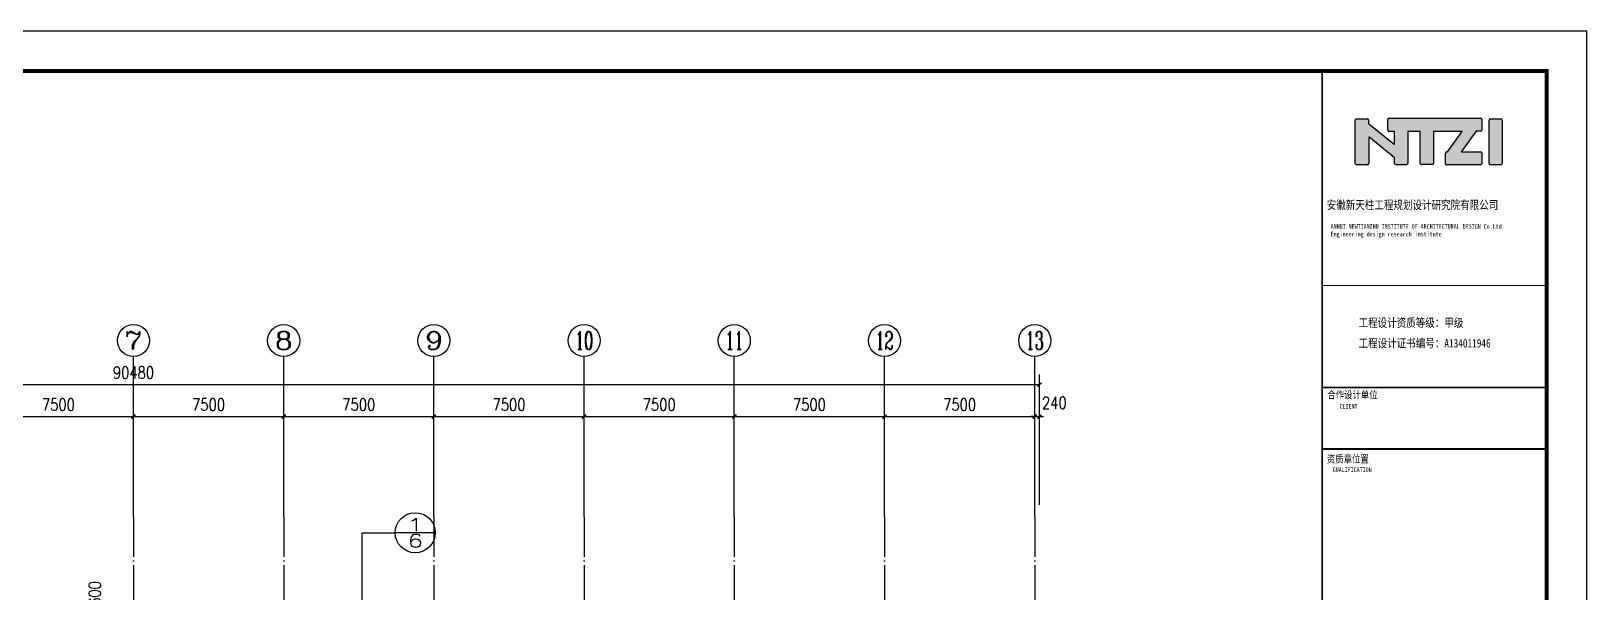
# Model space of a CAD drawing. Extents: x 3757684 to 3906284, y -130571 to 413559.
# Drawn here: x 3828603 to 3906284, y 240085 to 268104 of the extents above; entities that cross this region are included whole.
import ezdxf
from ezdxf.enums import TextEntityAlignment as Align

# ---------------------------------------------------------------- set-up
doc = ezdxf.new("R2010")
doc.units = 0
doc.header["$LTSCALE"] = 1000
doc.header["$MEASUREMENT"] = 0
doc.linetypes.add('DOTE', pattern=[2.42, 2, -0.2, 0.02, -0.2])
doc.layers.get('0').update_dxf_attribs({"color": 4, "linetype": 'CONTINUOUS'})
doc.layers.get('Defpoints').update_dxf_attribs({"linetype": 'CONTINUOUS'})
for name, color, linetype in [('AXIS', 3, 'CONTINUOUS'), ('AXIS_TEXT', 7, 'CONTINUOUS'), ('DIM_IDEN', 3, 'CONTINUOUS'), ('DOTE', 1, 'CONTINUOUS'), ('PUB_DIM', 3, 'CONTINUOUS'), ('PUB_TEXT', 7, 'CONTINUOUS'), ('PUB_TITLE', 4, 'CONTINUOUS')]:
    doc.layers.add(name, color=color, linetype=linetype)
doc.styles.add('-黑体', font='simhei_0.ttf', dxfattribs={"width": 0.8})
doc.styles.add('_TCH_AXIS', font='COMPLEX', dxfattribs={"bigfont": 'GBCBIG'})
doc.styles.add('_TCH_LABEL', font='COMPLEX', dxfattribs={"bigfont": 'GBCBIG'})
doc.styles.add('COMPLEX', font='COMPLEX')
doc.styles.add('DIM_FONT', font='SIMPLEX.shx', dxfattribs={"width": 0.8})
doc.dimstyles.new('DIMN200', dxfattribs={"dimscale": 2, "dimtxt": 300, "dimasz": 100, "dimexe": 250, "dimexo": 300, "dimgap": 150, "dimtad": 1, "dimdec": 0, "dimzin": 0, "dimdsep": 46, "dimtxsty": 'DIM_FONT', "dimblk": 'ARCHTICK', "dimcen": 0.09, "dimclrt": 7, "dimazin": 2, "dimtfac": 1, "dimtdec": 0, "dimtix": 1, "dimtmove": 2, "dimatfit": 3, "dimfxl": 0, "dimtolj": 1, "dimtzin": 0, "dimarcsym": 0})

# ---------------------------------------------------------------- blocks, each defined once
blk = doc.blocks.new('_ArchTick')
at = {"color": 0, "linetype": 'ByBlock', "const_width": 0.4}
blk.add_lwpolyline([(-0.5, -0.5), (0.5, 0.5)], dxfattribs=at)
blk = doc.blocks.new('*D39')
at = {"layer": 'Defpoints', "color": 0}
for p in [(3832471, 239265), (3833614, 239265), (3833614, 238665)]:
    blk.add_point(p, dxfattribs=at)
at = {"layer": 'PUB_DIM', "color": 0, "lineweight": -2}
for p, q in [((3833014, 239265), (3831971, 239265)), ((3832471, 238665), (3832471, 239265)), ((3833014, 238665), (3831971, 238665))]:
    blk.add_line(p, q, dxfattribs=at)
at = {"layer": 'PUB_DIM', "color": 0, "lineweight": -2, "xscale": 200, "yscale": 200, "zscale": 200}
for p, rotation in [((3832471, 239265), 90), ((3832471, 238665), 270)]:
    blk.add_blockref('_ArchTick', p, dxfattribs=dict(at, rotation=rotation))
at = {"layer": 'PUB_DIM', "color": 7, "insert": (3831781, 240005), "char_height": 600, "attachment_point": 5, "rotation": 90, "style": 'DIM_FONT'}
blk.add_mtext('\\A1;600', dxfattribs=at)
blk = doc.blocks.new('*D56')
at = {"layer": 'AXIS', "color": 0, "lineweight": -2}
for p, q in [((3826214, 244442), (3826214, 249342)), ((3826214, 248842), (3833714, 248842)), ((3833714, 244442), (3833714, 249342))]:
    blk.add_line(p, q, dxfattribs=at)
at = {"layer": 'Defpoints', "color": 0}
for p in [(3833714, 248842), (3826214, 243842), (3833714, 243842)]:
    blk.add_point(p, dxfattribs=at)
at = {"layer": 'AXIS', "color": 0, "lineweight": -2, "xscale": 200, "yscale": 200, "zscale": 200, "rotation": 180}
blk.add_blockref('_ArchTick', (3826214, 248842), dxfattribs=at)
at = {"layer": 'AXIS', "color": 0, "lineweight": -2, "xscale": 200, "yscale": 200, "zscale": 200}
blk.add_blockref('_ArchTick', (3833714, 248842), dxfattribs=at)
at = {"layer": 'AXIS', "color": 7, "insert": (3829964, 249442), "char_height": 600, "attachment_point": 5, "style": 'DIM_FONT'}
blk.add_mtext('\\A1;7500', dxfattribs=at)
blk = doc.blocks.new('*D57')
at = {"layer": 'AXIS', "color": 0, "lineweight": -2}
for p, q in [((3833714, 244442), (3833714, 249342)), ((3833714, 248842), (3841214, 248842)), ((3841214, 244442), (3841214, 249342))]:
    blk.add_line(p, q, dxfattribs=at)
at = {"layer": 'Defpoints', "color": 0}
for p in [(3841214, 248842), (3833714, 243842), (3841214, 243842)]:
    blk.add_point(p, dxfattribs=at)
at = {"layer": 'AXIS', "color": 0, "lineweight": -2, "xscale": 200, "yscale": 200, "zscale": 200, "rotation": 180}
blk.add_blockref('_ArchTick', (3833714, 248842), dxfattribs=at)
at = {"layer": 'AXIS', "color": 0, "lineweight": -2, "xscale": 200, "yscale": 200, "zscale": 200}
blk.add_blockref('_ArchTick', (3841214, 248842), dxfattribs=at)
at = {"layer": 'AXIS', "color": 7, "insert": (3837464, 249442), "char_height": 600, "attachment_point": 5, "style": 'DIM_FONT'}
blk.add_mtext('\\A1;7500', dxfattribs=at)
blk = doc.blocks.new('*D58')
at = {"layer": 'AXIS', "color": 0, "lineweight": -2}
for p, q in [((3841214, 244442), (3841214, 249342)), ((3841214, 248842), (3848714, 248842)), ((3848714, 244442), (3848714, 249342))]:
    blk.add_line(p, q, dxfattribs=at)
at = {"layer": 'Defpoints', "color": 0}
for p in [(3848714, 248842), (3841214, 243842), (3848714, 243842)]:
    blk.add_point(p, dxfattribs=at)
at = {"layer": 'AXIS', "color": 0, "lineweight": -2, "xscale": 200, "yscale": 200, "zscale": 200, "rotation": 180}
blk.add_blockref('_ArchTick', (3841214, 248842), dxfattribs=at)
at = {"layer": 'AXIS', "color": 0, "lineweight": -2, "xscale": 200, "yscale": 200, "zscale": 200}
blk.add_blockref('_ArchTick', (3848714, 248842), dxfattribs=at)
at = {"layer": 'AXIS', "color": 7, "insert": (3844964, 249442), "char_height": 600, "attachment_point": 5, "style": 'DIM_FONT'}
blk.add_mtext('\\A1;7500', dxfattribs=at)
blk = doc.blocks.new('*D59')
at = {"layer": 'AXIS', "color": 0, "lineweight": -2}
for p, q in [((3848714, 244442), (3848714, 249342)), ((3848714, 248842), (3856214, 248842)), ((3856214, 244442), (3856214, 249342))]:
    blk.add_line(p, q, dxfattribs=at)
at = {"layer": 'Defpoints', "color": 0}
for p in [(3856214, 248842), (3848714, 243842), (3856214, 243842)]:
    blk.add_point(p, dxfattribs=at)
at = {"layer": 'AXIS', "color": 0, "lineweight": -2, "xscale": 200, "yscale": 200, "zscale": 200, "rotation": 180}
blk.add_blockref('_ArchTick', (3848714, 248842), dxfattribs=at)
at = {"layer": 'AXIS', "color": 0, "lineweight": -2, "xscale": 200, "yscale": 200, "zscale": 200}
blk.add_blockref('_ArchTick', (3856214, 248842), dxfattribs=at)
at = {"layer": 'AXIS', "color": 7, "insert": (3852464, 249442), "char_height": 600, "attachment_point": 5, "style": 'DIM_FONT'}
blk.add_mtext('\\A1;7500', dxfattribs=at)
blk = doc.blocks.new('*D60')
at = {"layer": 'AXIS', "color": 0, "lineweight": -2}
for p, q in [((3856214, 244442), (3856214, 249342)), ((3856214, 248842), (3863714, 248842)), ((3863714, 244442), (3863714, 249342))]:
    blk.add_line(p, q, dxfattribs=at)
at = {"layer": 'Defpoints', "color": 0}
for p in [(3863714, 248842), (3856214, 243842), (3863714, 243842)]:
    blk.add_point(p, dxfattribs=at)
at = {"layer": 'AXIS', "color": 0, "lineweight": -2, "xscale": 200, "yscale": 200, "zscale": 200, "rotation": 180}
blk.add_blockref('_ArchTick', (3856214, 248842), dxfattribs=at)
at = {"layer": 'AXIS', "color": 0, "lineweight": -2, "xscale": 200, "yscale": 200, "zscale": 200}
blk.add_blockref('_ArchTick', (3863714, 248842), dxfattribs=at)
at = {"layer": 'AXIS', "color": 7, "insert": (3859964, 249442), "char_height": 600, "attachment_point": 5, "style": 'DIM_FONT'}
blk.add_mtext('\\A1;7500', dxfattribs=at)
blk = doc.blocks.new('*D61')
at = {"layer": 'AXIS', "color": 0, "lineweight": -2}
for p, q in [((3863714, 244442), (3863714, 249342)), ((3863714, 248842), (3871214, 248842)), ((3871214, 244442), (3871214, 249342))]:
    blk.add_line(p, q, dxfattribs=at)
at = {"layer": 'Defpoints', "color": 0}
for p in [(3871214, 248842), (3863714, 243842), (3871214, 243842)]:
    blk.add_point(p, dxfattribs=at)
at = {"layer": 'AXIS', "color": 0, "lineweight": -2, "xscale": 200, "yscale": 200, "zscale": 200, "rotation": 180}
blk.add_blockref('_ArchTick', (3863714, 248842), dxfattribs=at)
at = {"layer": 'AXIS', "color": 0, "lineweight": -2, "xscale": 200, "yscale": 200, "zscale": 200}
blk.add_blockref('_ArchTick', (3871214, 248842), dxfattribs=at)
at = {"layer": 'AXIS', "color": 7, "insert": (3867464, 249442), "char_height": 600, "attachment_point": 5, "style": 'DIM_FONT'}
blk.add_mtext('\\A1;7500', dxfattribs=at)
blk = doc.blocks.new('*D62')
at = {"layer": 'AXIS', "color": 0, "lineweight": -2}
for p, q in [((3871214, 244442), (3871214, 249342)), ((3871214, 248842), (3878714, 248842)), ((3878714, 244442), (3878714, 249342))]:
    blk.add_line(p, q, dxfattribs=at)
at = {"layer": 'Defpoints', "color": 0}
for p in [(3878714, 248842), (3871214, 243842), (3878714, 243842)]:
    blk.add_point(p, dxfattribs=at)
at = {"layer": 'AXIS', "color": 0, "lineweight": -2, "xscale": 200, "yscale": 200, "zscale": 200, "rotation": 180}
blk.add_blockref('_ArchTick', (3871214, 248842), dxfattribs=at)
at = {"layer": 'AXIS', "color": 0, "lineweight": -2, "xscale": 200, "yscale": 200, "zscale": 200}
blk.add_blockref('_ArchTick', (3878714, 248842), dxfattribs=at)
at = {"layer": 'AXIS', "color": 7, "insert": (3874964, 249442), "char_height": 600, "attachment_point": 5, "style": 'DIM_FONT'}
blk.add_mtext('\\A1;7500', dxfattribs=at)
blk = doc.blocks.new('*D63')
at = {"layer": 'AXIS', "color": 0, "lineweight": -2}
for p, q in [((3878714, 248842), (3878514, 248842)), ((3878714, 244442), (3878714, 249342)), ((3878714, 248842), (3878954, 248842)), ((3878954, 244442), (3878954, 249342)), ((3878954, 248842), (3879154, 248842))]:
    blk.add_line(p, q, dxfattribs=at)
at = {"layer": 'Defpoints', "color": 0}
for p in [(3878954, 248842), (3878714, 243842), (3878954, 243842)]:
    blk.add_point(p, dxfattribs=at)
at = {"layer": 'AXIS', "color": 0, "lineweight": -2, "xscale": 200, "yscale": 200, "zscale": 200}
blk.add_blockref('_ArchTick', (3878714, 248842), dxfattribs=at)
at = {"layer": 'AXIS', "color": 0, "lineweight": -2, "xscale": 200, "yscale": 200, "zscale": 200, "rotation": 180}
blk.add_blockref('_ArchTick', (3878954, 248842), dxfattribs=at)
at = {"layer": 'AXIS', "color": 7, "insert": (3879694, 249532), "char_height": 600, "attachment_point": 5, "style": 'DIM_FONT'}
blk.add_mtext('\\A1;240', dxfattribs=at)
blk = doc.blocks.new('*D64')
at = {"layer": 'AXIS', "color": 0, "lineweight": -2}
for p, q in [((3788474, 244442), (3788474, 250942)), ((3878954, 244442), (3878954, 250942)), ((3788474, 250442), (3878954, 250442))]:
    blk.add_line(p, q, dxfattribs=at)
at = {"layer": 'Defpoints', "color": 0}
for p in [(3878954, 250442), (3788474, 243842), (3878954, 243842)]:
    blk.add_point(p, dxfattribs=at)
at = {"layer": 'AXIS', "color": 0, "lineweight": -2, "xscale": 200, "yscale": 200, "zscale": 200, "rotation": 180}
blk.add_blockref('_ArchTick', (3788474, 250442), dxfattribs=at)
at = {"layer": 'AXIS', "color": 0, "lineweight": -2, "xscale": 200, "yscale": 200, "zscale": 200}
blk.add_blockref('_ArchTick', (3878954, 250442), dxfattribs=at)
at = {"layer": 'AXIS', "color": 7, "insert": (3833714, 251042), "char_height": 600, "attachment_point": 5, "style": 'DIM_FONT'}
blk.add_mtext('\\A1;90480', dxfattribs=at)
blk = doc.blocks.new('_AXISO')
blk.add_circle((0, 0), 0.5)
at = {"layer": 'AXIS_TEXT', "style": 'COMPLEX', "width": 1.041667}
blk.add_attdef('A', text='', height=0.56, dxfattribs=at).set_placement((-0.25, -0.28), (0.25, -0.28), align=Align.FIT)
blk = doc.blocks.new('A$C6CA8367D')
h = blk.add_hatch(color=256)
h.paths.add_polyline_path([(1354, 38361), (2001, 37832), (2001, 37695, 0.414214), (2033, 37663), (2296, 37663, 0.414214), (2328, 37695), (2328, 38494), (2642, 38494), (2642, 37696, 0.414214), (2674, 37664), (2944, 37664, 0.414214), (2976, 37696), (2976, 38494), (3688, 38494), (3326, 37983), (3304, 37983, 0.414214), (3272, 37951), (3272, 37688, 0.414214), (3304, 37656), (4144, 37656, 0.414214), (4176, 37688), (4177, 37953, 0.414214), (4145, 37985), (3664, 37985), (4039, 38499), (4145, 38499, 0.414214), (4177, 38531), (4177, 38791, 0.414214), (4145, 38823), (1867, 38823, 0.414214), (1835, 38791), (1835, 38525, 0.414214), (1867, 38493), (1998, 38493), (1998, 38165), (1353, 38692), (1353, 38780, 0.41489), (1321, 38812), (1053, 38812, 0.414214), (1021, 38780), (1021, 37693, 0.414214), (1053, 37661), (1322, 37661, 0.414214), (1354, 37693)])
h.paths.add_polyline_path([(4359, 37695, 0.414214), (4391, 37663), (4658, 37663, 0.414214), (4690, 37695), (4690, 38779, 0.414214), (4658, 38811), (4391, 38811, 0.414214), (4359, 38779)])
for p, q in [((1021, 37693), (1021, 38780)), ((1053, 38812), (1321, 38812)), ((1353, 38780), (1353, 38692)), ((1353, 38692), (1998, 38165)), ((1835, 38525), (1835, 38791)), ((1867, 38823), (4145, 38823)), ((1998, 38493), (1867, 38493)), ((1998, 38165), (1998, 38493)), ((2642, 38494), (2328, 38494)), ((2328, 38494), (2328, 37695)), ((2642, 37696), (2642, 38494)), ((3688, 38494), (2976, 38494)), ((2976, 38494), (2976, 37696)), ((3326, 37983), (3688, 38494)), ((4039, 38499), (3664, 37985)), ((4145, 38499), (4039, 38499)), ((4177, 38791), (4177, 38531)), ((4359, 37695), (4359, 38779)), ((4391, 38811), (4658, 38811)), ((4690, 38779), (4690, 37695)), ((2001, 37832), (1354, 38361)), ((1354, 38361), (1354, 37693)), ((2001, 37695), (2001, 37832)), ((3272, 37688), (3272, 37951)), ((3304, 37983), (3326, 37983)), ((3664, 37985), (4145, 37985)), ((4177, 37953), (4176, 37688)), ((1322, 37661), (1053, 37661)), ((2296, 37663), (2033, 37663)), ((2944, 37664), (2674, 37664)), ((4144, 37656), (3304, 37656)), ((4658, 37663), (4391, 37663))]:
    blk.add_line(p, q)
for centre, start, end in [((1053, 38780, 0), 89.9964, 179.9964), ((1321, 38780, 0), 359.8641, 89.9964), ((1867, 38791, 0), 89.9964, 179.9964), ((1867, 38525, 0), 179.9964, 269.9964), ((4145, 38791, 0), 359.9964, 89.9964), ((4145, 38531, 0), 269.9964, 359.9964), ((4391, 38779, 0), 89.9964, 179.9964), ((4658, 38779, 0), 359.9964, 89.9964), ((1053, 37693, 0), 179.9964, 269.9964), ((1322, 37693, 0), 269.9964, 359.9964), ((2033, 37695, 0), 179.9964, 269.9964), ((2296, 37695, 0), 269.9964, 359.9964), ((2674, 37696, 0), 179.9964, 269.9964), ((2944, 37696, 0), 269.9964, 359.9964), ((3304, 37951, 0), 89.9964, 179.9964), ((3304, 37688, 0), 179.9964, 269.9964), ((4144, 37688, 0), 269.9964, 359.9964), ((4145, 37953, 0), 359.9964, 89.9964), ((4391, 37695, 0), 179.9964, 269.9964), ((4658, 37695, 0), 269.9964, 359.9964)]:
    blk.add_arc(centre, 32, start, end)
at = {"layer": 'PUB_TEXT'}
for q in [(5066, 40000), (5802, 39470)]:
    blk.add_line((5802, 40000), q, dxfattribs=at)
at = {"layer": 'PUB_TITLE'}
blk.add_line((5802, 40000), (192, 40000), dxfattribs=at)
at = {"layer": 'PUB_TITLE', "lineweight": 40}
blk.add_line((189, 30565), (5799, 30565), dxfattribs=at)
at = {"layer": 'PUB_TITLE', "lineweight": 40, "elevation": 0}
for points, const_width in [([(192, 40000), (189, 1)], 42.5), ([(192, 34645), (5802, 34645)], 25.5), ([(191, 32095), (5801, 32095)], 42.5), ([(191, 30565), (5801, 30565)], 42.5)]:
    blk.add_lwpolyline(points, dxfattribs=dict(at, const_width=const_width))
at = {"layer": 'PUB_TEXT', "char_height": 212.5, "attachment_point": 1, "rotation": 359.9964, "style": '-黑体'}
for s, insert in [('安徽新天柱工程规划设计研究院有限公司 ', (306, 36763, 0)), ('工程设计资质等级：甲级 ', (1101, 33819, 0)), ('工程设计证书编号：A134011946', (1101, 33309, 0))]:
    blk.add_mtext(s, dxfattribs=dict(at, insert=insert))
at = {"layer": 'PUB_TEXT', "attachment_point": 1, "rotation": 359.9964, "style": '-黑体'}
for s, insert, char_height, width in [('ANHUI NEWTIANZHU INSTITUTE OF ARCHITECTURAL DESIGN Co.Ltd\\PEngineering design research institute', (404, 36178, 0), 114.75, 5257.32), ('合作设计单位', (321, 32006, 0), 187, 1749.25), ('CLIENT', (627, 31683, 0), 114.7, 2399.54), ('资质章位置', (310, 30404, 0), 187, 2124.99), ('GUALIFICATION', (455, 30101, 0), 114.75, 2680.88)]:
    blk.add_mtext(s, dxfattribs=dict(at, insert=insert, char_height=char_height, width=width))

msp = doc.modelspace()

# ---------------------------------------------------------------- linework, layer by layer
at = {"layer": 'AXIS'}
for p, q in [((3833713.9, 243842.1), (3833713.9, 251842.1)), ((3841213.9, 243842.1), (3841213.9, 251842.1)), ((3848713.9, 243842.1), (3848713.9, 251842.1)), ((3856213.9, 243842.1), (3856213.9, 251842.1)), ((3863713.9, 243842.1), (3863713.9, 251842.1)), ((3871213.9, 243842.1), (3871213.9, 251842.1)), ((3878713.9, 243842.1), (3878713.9, 251842.1))]:
    msp.add_line(p, q, dxfattribs=at)
at = {"layer": 'DIM_IDEN'}
for p, q in [((3845133.1, 243041), (3846781.3, 243041)), ((3845133.1, 238525), (3845133.1, 243041)), ((3848781.3, 243041), (3846781.3, 243041))]:
    msp.add_line(p, q, dxfattribs=at)
msp.add_circle((3847781.3, 243041), 1000, dxfattribs=at)
at = {"layer": 'DOTE', "linetype": 'DOTE'}
for p, q in [((3833713.9, 243842.1, 0), (3833713.9, 210370.6, 0)), ((3841213.9, 243842.1, 0), (3841213.9, 210370.6, 0)), ((3848713.9, 243842.1, 0), (3848713.9, 210370.6, 0)), ((3856213.9, 243842.1, 0), (3856213.9, 210370.6, 0)), ((3863713.9, 243842.1, 0), (3863713.9, 210370.6, 0)), ((3871213.9, 243842.1, 0), (3871213.9, 210370.6, 0)), ((3878713.9, 243842.1, 0), (3878713.9, 210370.6, 0))]:
    msp.add_line(p, q, dxfattribs=at)
at = {"layer": 'PUB_TITLE', "elevation": 0}
msp.add_lwpolyline([(3757684, 184104.3), (3906284, 184104.3), (3906284, 268104.3), (3757684, 268104.3)], close=True, dxfattribs=at)
at = {"layer": 'PUB_TITLE', "const_width": 200, "elevation": 0}
msp.add_lwpolyline([(3762684, 186104.3), (3904284, 186104.3), (3904284, 266104.3), (3762684, 266104.3)], close=True, dxfattribs=at)

# ---------------------------------------------------------------- block references
at = {"xscale": 2, "yscale": 2, "zscale": 2}
msp.add_blockref('A$C6CA8367D', (3892680.3, 186104.3, 0), dxfattribs=at)
at = {"layer": 'AXIS'}
ref = msp.add_blockref('_AXISO', (3833713.9, 252642.1), dxfattribs=dict(at, xscale=1600, yscale=1600, zscale=1600))
ref.add_attrib('A', '7', dxfattribs={"layer": 'AXIS_TEXT', "height": 905.1, "style": '_TCH_AXIS', "width": 1.5}).set_placement((3833261.4, 252189.5), (3834166.4, 252189.5), align=Align.FIT)
ref = msp.add_blockref('_AXISO', (3841213.9, 252642.1), dxfattribs=dict(at, xscale=1600, yscale=1600, zscale=1600))
ref.add_attrib('A', '8', dxfattribs={"layer": 'AXIS_TEXT', "height": 905.1, "style": '_TCH_AXIS', "width": 1.5}).set_placement((3840761.4, 252189.5), (3841666.4, 252189.5), align=Align.FIT)
ref = msp.add_blockref('_AXISO', (3848713.9, 252642.1), dxfattribs=dict(at, xscale=1600, yscale=1600, zscale=1600))
ref.add_attrib('A', '9', dxfattribs={"layer": 'AXIS_TEXT', "height": 905.1, "style": '_TCH_AXIS', "width": 1.5}).set_placement((3848261.4, 252189.5), (3849166.4, 252189.5), align=Align.FIT)
ref = msp.add_blockref('_AXISO', (3856213.9, 252642.1), dxfattribs=dict(at, xscale=1600, yscale=1600, zscale=1600))
ref.add_attrib('A', '10', dxfattribs={"layer": 'AXIS_TEXT', "height": 905.1, "style": '_TCH_AXIS', "width": 0.724138}).set_placement((3855761.4, 252189.5), (3856666.4, 252189.5), align=Align.FIT)
ref = msp.add_blockref('_AXISO', (3863713.9, 252642.1), dxfattribs=dict(at, xscale=1600, yscale=1600, zscale=1600))
ref.add_attrib('A', '11', dxfattribs={"layer": 'AXIS_TEXT', "height": 905.1, "style": '_TCH_AXIS', "width": 0.875}).set_placement((3863261.4, 252189.5), (3864166.4, 252189.5), align=Align.FIT)
ref = msp.add_blockref('_AXISO', (3871213.9, 252642.1), dxfattribs=dict(at, xscale=1600, yscale=1600, zscale=1600))
ref.add_attrib('A', '12', dxfattribs={"layer": 'AXIS_TEXT', "height": 905.1, "style": '_TCH_AXIS', "width": 0.724138}).set_placement((3870761.4, 252189.5), (3871666.4, 252189.5), align=Align.FIT)
ref = msp.add_blockref('_AXISO', (3878713.9, 252642.1), dxfattribs=dict(at, xscale=1600, yscale=1600, zscale=1600))
ref.add_attrib('A', '13', dxfattribs={"layer": 'AXIS_TEXT', "height": 905.1, "style": '_TCH_AXIS', "width": 0.724138}).set_placement((3878261.4, 252189.5), (3879166.4, 252189.5), align=Align.FIT)

# ---------------------------------------------------------------- texts
at = {"layer": 'PUB_TEXT', "style": '_TCH_LABEL'}
for s, width, p, p2 in [('1', 2.916667, (3847378.8, 243121.5), (3848183.8, 243121.5)), ('6', 1.875, (3847378.8, 242316.5), (3848183.8, 242316.5))]:
    msp.add_text(s, height=644, dxfattribs=dict(at, width=width)).set_placement(p, p2, align=Align.FIT)

# ---------------------------------------------------------------- dimensions: what is measured, and where the dimension line sits
at = {"layer": 'AXIS'}
for p1, p2, distance, picture, middle in [((3788473.9, 243842.1), (3878953.9, 243842.1), 6600, '*D64', (3833713.9, 251042.1)), ((3826213.9, 243842.1), (3833713.9, 243842.1), 5000, '*D56', (3829963.9, 249442.1)), ((3833713.9, 243842.1), (3841213.9, 243842.1), 5000, '*D57', (3837463.9, 249442.1)), ((3841213.9, 243842.1), (3848713.9, 243842.1), 5000, '*D58', (3844963.9, 249442.1)), ((3848713.9, 243842.1), (3856213.9, 243842.1), 5000, '*D59', (3852463.9, 249442.1)), ((3856213.9, 243842.1), (3863713.9, 243842.1), 5000, '*D60', (3859963.9, 249442.1)), ((3863713.9, 243842.1), (3871213.9, 243842.1), 5000, '*D61', (3867463.9, 249442.1)), ((3871213.9, 243842.1), (3878713.9, 243842.1), 5000, '*D62', (3874963.9, 249442.1))]:
    dim = msp.add_aligned_dim(p1=p1, p2=p2, distance=distance, dimstyle='DIMN200', dxfattribs=at)
    dim.commit()
    dim.dimension.update_dxf_attribs({"geometry": picture, "text_midpoint": middle})
dim = msp.add_linear_dim(base=(3878953.9, 248842.1), p1=(3878713.9, 243842.1), p2=(3878953.9, 243842.1), angle=0, dimstyle='DIMN200', dxfattribs=at)
dim.commit()
dim.dimension.update_dxf_attribs({"geometry": '*D63', "text_midpoint": (3879693.9, 249532.1), "dimtype": 129})
at = {"layer": 'PUB_DIM'}
dim = msp.add_linear_dim(base=(3832470.7, 239265.2), p1=(3833613.9, 238665.2), p2=(3833613.9, 239265.2), angle=90, dimstyle='DIMN200', dxfattribs=at)
dim.commit()
dim.dimension.update_dxf_attribs({"geometry": '*D39', "text_midpoint": (3831780.7, 240005.2), "dimtype": 129})

doc.saveas('drawing.dxf')
